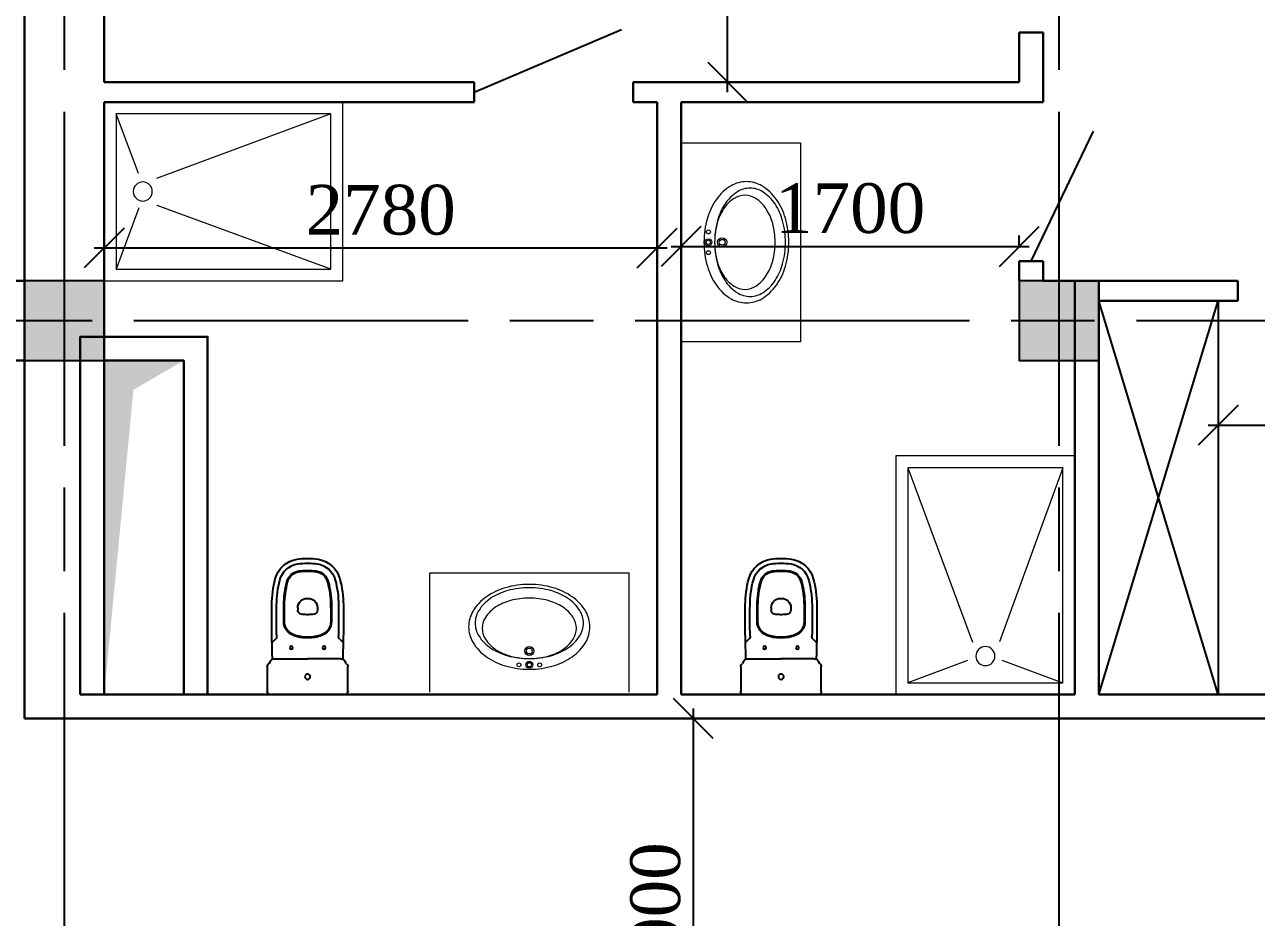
# Model space of a CAD drawing. Header units: inches. Extents: x 2870606 to 3671143, y -733551 to -473558.
# Drawn here: x 3539744 to 3545936, y -509423 to -504934 of the extents above; entities that cross this region are included whole.
import ezdxf

# ---------------------------------------------------------------- set-up
doc = ezdxf.new("R2010")
doc.units = ezdxf.units.IN
doc.header["$MEASUREMENT"] = 0
doc.linetypes.add('ACAD_ISO08W100', pattern=[36, 24, -3, 6, -3])
doc.layers.add('_0', color=7, linetype='Continuous', lineweight=25)
doc.layers.add('SANFURN', color=140, linetype='Continuous')
doc.styles.add('J~stule', font='dutch.ttf')
doc.dimstyles.new('J~style', dxfattribs={"dimscale": 100, "dimtxt": 2.5, "dimasz": 2, "dimexe": 0.55, "dimexo": 0.725, "dimtad": 1, "dimdec": 0, "dimdsep": 46, "dimtxsty": 'J~stule', "dimblk": 'OBLIQUE', "dimcen": 2, "dimdle": 0.5, "dimadec": 0, "dimazin": 0, "dimtfac": 1, "dimtdec": 0, "dimtmove": 0, "dimatfit": 3, "dimfxl": 1, "dimarcsym": 0})

# ---------------------------------------------------------------- blocks, each defined once
blk = doc.blocks.new('uouyotyolt')
at = {"layer": 'SANFURN', "lineweight": 15}
for p, q in [((2860162.5, 280610.8), (2860049, 280918.8)), ((2861129, 280918.8), (2860255.1, 280599.2)), ((2861129, 280138.8), (2860252.6, 280464.1)), ((2860160.6, 280439.1), (2860049, 280138.8))]:
    blk.add_line(p, q, dxfattribs=at)
for points in [[(2859989, 280078.8), (2859989, 280978.8), (2861189, 280978.8), (2861189, 280078.8)], [(2860049, 280138.8), (2860049, 280918.8), (2861129, 280918.8), (2861129, 280138.8)]]:
    blk.add_lwpolyline(points, close=True, dxfattribs=at)
blk.add_circle((2860182.8, 280528.8), 48, dxfattribs=at)
blk = doc.blocks.new('cu')
at = {"layer": '_0'}
for p, q in [((0, 0), (0, 186.3)), ((18.2, 200), (141, 200)), ((180, 164), (180, 0)), ((279, 158.9), (261.5, 176.4)), ((0, -2.5), (0, 0)), ((180, -2.5), (180, 0)), ((437, 47), (424.3, 47)), ((0, -5), (0, -2.5)), ((0, -191.3), (0, -5)), ((180, -2.5), (180, -5)), ((180, -169), (180, -5)), ((437, -52), (424.3, -52)), ((279, -163.9), (261.5, -181.4)), ((141, -205), (18.2, -205))]:
    blk.add_line(p, q, dxfattribs=at)
for centre, radius in [((236, 80), 7.5), ((90.2, -2.5), 13.5), ((90.2, -2.5), 13.5), ((236, -85), 7.5)]:
    blk.add_circle(centre, radius, dxfattribs=at)
for centre, radius, start, end in [((8, 186.3), 8, 155.21151, 180.00003), ((18.2, 180), 20, 90, 150.98314), ((141, 181), 19, 34.93724, 90), ((164.8, 197.6), 10, 214.93724, 253.78478), ((155, 164), 25, 23.37762, 73.78478), ((383, -5322.3), 5500, 89.29054, 92.13617), ((155, 164), 25, 360, 23.37762), ((293.1, 173), 20, 225, 270.93637), ((383, -5322.3), 5476, 89.29054, 90.93637), ((444.2, -372.6), 526, 75.46051, 89.29054), ((444.2, -372.6), 550, 75.46051, 89.29054), ((548.7, 30), 110, 8.81618, 75.46052), ((548.7, 30), 134, 8.81618, 75.46052), ((485, 0), 200, 160.01601, 180), ((485, 0), 196, 160.01601, 180), ((367.5, 42.7), 75, 90.1648, 160.01601), ((367.5, 42.7), 71, 90.1648, 160.01601), ((383, -5322.3), 5440, 89.29054, 90.1648), ((383, -5322.3), 5436, 89.29054, 90.1648), ((444.2, -372.6), 490, 75.46051, 89.29054), ((444.2, -372.6), 486, 75.46051, 89.29054), ((548.7, 30), 70, 8.81618, 75.46052), ((548.7, 30), 74, 8.81618, 75.46052), ((485, 0), 200, 180, 180.71622), ((485, 0), 196, 180, 180.73083), ((582, 0), 180, 170.28485, 180), ((424.3, 27), 20, 90, 170.28485), ((437, 0), 47, 0, 90), ((437, 0), 47, 356.95091, 0), ((355, 0), 266, 0, 8.81618), ((355, 0), 266, 359.4615, 0), ((355, 0), 270, 0, 8.81618), ((355, 0), 270, 359.46948, 0), ((355, 0), 306, 0, 8.81618), ((355, 0), 306, 359.53189, 0), ((355, 0), 330, 0, 8.81618), ((485, -5), 200, 179.28378, 180), ((485, -5), 200, 180, 199.98399), ((485, -5), 196, 179.26917, 180), ((485, -5), 196, 180, 199.98399), ((582, 0), 180, 180, 180.7958), ((582, -5), 180, 179.2042, 180), ((582, -5), 180, 180, 189.71515), ((424.3, -32), 20, 189.71515, 270), ((437, -5), 47, 270, 0), ((437, -5), 47, 0, 3.04909), ((548.7, -35), 70, 284.53948, 351.18382), ((548.7, -35), 74, 284.53948, 351.18382), ((548.7, -35), 110, 284.53948, 351.18382), ((548.7, -35), 134, 284.53948, 351.18382), ((355, -5), 266, 351.18382, 0), ((355, -5), 266, 0, 0.5385), ((355, -5), 270, 351.18382, 0), ((355, -5), 270, 0, 0.53052), ((355, -5), 306, 351.18382, 0), ((355, -5), 306, 0, 0.46811), ((355, -5), 330, 351.18382, 0), ((355, 0), 330, 359.56594, 0), ((355, -5), 330, 0, 0.43406), ((367.5, -47.7), 75, 199.98399, 269.8352), ((367.5, -47.7), 71, 199.98399, 269.8352), ((383, 5317.3), 5436, 269.8352, 270.70946), ((383, 5317.3), 5440, 269.8352, 270.70946), ((444.2, 367.6), 486, 270.70946, 284.53949), ((444.2, 367.6), 490, 270.70946, 284.53949), ((155, -169), 25, 286.21522, 336.62238), ((155, -169), 25, 336.62238, 0), ((383, 5317.3), 5500, 267.86383, 270.70946), ((293.1, -178), 20, 89.06363, 135), ((383, 5317.3), 5476, 269.06363, 270.70946), ((444.2, 367.6), 526, 270.70946, 284.53949), ((444.2, 367.6), 550, 270.70946, 284.53949), ((8, -191.3), 8, 179.99997, 204.78849), ((18.2, -185), 20, 209.01686, 270), ((141, -186), 19, 270, 325.06276), ((164.8, -202.6), 10, 106.21522, 145.06276)]:
    blk.add_arc(centre, radius, start, end, dxfattribs=at)
blk = doc.blocks.new('ITYIR6')
at = {"lineweight": 13, "elevation": -58.9}
blk.add_lwpolyline([(2899772.1, 225462.1), (2899772.1, 224862.1), (2898772.1, 224862.1), (2898772.1, 225462.1)], dxfattribs=at)
at = {"lineweight": 13}
for centre, radius in [((2899219.9, 225324.7, -58.9), 9.72), ((2899272.1, 225324.7, -58.9), 17.3), ((2899272.1, 225324.7, -58.9), 10.5), ((2899324.1, 225324.7, -58.9), 9.72), ((2899272.1, 225255.3, -58.9), 23.1), ((2899272.1, 225255.3, -58.9), 14.7)]:
    blk.add_circle(centre, radius, dxfattribs=at)
for centre, radius, start, end in [((2899272.1, 224912.8, -58.9), 434.2, 90, 106.16225), ((2899272.1, 224912.8, -58.9), 434.2, 73.83775, 90), ((2899192.5, 225090.2, -58.9), 237.1, 124.97931, 149.37391), ((2899240.6, 225021.4, -58.9), 321.1, 106.16225, 124.97931), ((2899240.4, 224994.9, -58.9), 294.2, 105.14659, 123.16508), ((2899243.9, 225032.2, -58.9), 257.5, 104.90006, 122.71568), ((2899272.1, 224878, -58.9), 415.4, 90, 105.14659), ((2899272.1, 224926.1, -58.9), 367.3, 90, 104.90006), ((2899272.1, 224926.1, -58.9), 367.3, 75.09994, 90), ((2899272.1, 224878, -58.9), 415.4, 74.85341, 90), ((2899300.3, 225032.2, -58.9), 257.5, 57.28432, 75.09994), ((2899303.7, 224994.9, -58.9), 294.2, 56.83492, 74.85341), ((2899303.6, 225021.4, -58.9), 321.1, 55.02069, 73.83775), ((2899351.7, 225090.2, -58.9), 237.1, 30.62609, 55.02069), ((2899119, 225133.7, -58.9), 151.8, 149.37391, 180), ((2899192.1, 225068.8, -58.9), 205.9, 123.16508, 147.63235), ((2899200.8, 225099.1, -58.9), 177.9, 122.71568, 147.18544), ((2899343.3, 225099.1, -58.9), 177.9, 32.81456, 57.28432), ((2899352, 225068.8, -58.9), 205.9, 32.36765, 56.83492), ((2899425.1, 225133.7, -58.9), 151.8, 0, 30.62609), ((2899118.7, 225115.4, -58.9), 119, 147.63235, 180), ((2899135.5, 225141.3, -58.9), 100.1, 147.18544, 180), ((2899408.7, 225141.3, -58.9), 100.1, 0, 32.81456), ((2899425.4, 225115.4, -58.9), 119, 0, 32.36765), ((2899119, 225133.7, -58.9), 151.8, 180, 210.62609), ((2899118.7, 225115.4, -58.9), 119, 180, 212.36765), ((2899135.5, 225141.3, -58.9), 100.1, 180, 212.81456), ((2899200.8, 225183.4, -58.9), 177.9, 212.81456, 237.28432), ((2899343.3, 225183.4, -58.9), 177.9, 302.71568, 327.18544), ((2899408.7, 225141.3, -58.9), 100.1, 327.18544, 0), ((2899425.4, 225115.4, -58.9), 119, 327.63235, 0), ((2899425.1, 225133.7, -58.9), 151.8, 329.37391, 0), ((2899192.5, 225177.2, -58.9), 237.1, 210.62609, 235.02069), ((2899192.1, 225161.9, -58.9), 205.9, 212.36765, 236.83492), ((2899243.9, 225250.4, -58.9), 257.5, 237.28432, 255.09994), ((2899300.3, 225250.4, -58.9), 257.5, 284.90006, 302.71568), ((2899352, 225161.9, -58.9), 205.9, 303.16508, 327.63235), ((2899351.7, 225177.2, -58.9), 237.1, 304.97931, 329.37391), ((2899240.6, 225246, -58.9), 321.1, 235.02069, 253.83775), ((2899240.4, 225235.8, -58.9), 294.2, 236.83492, 254.85341), ((2899272.1, 225356.5, -58.9), 367.3, 255.09994, 270), ((2899272.1, 225356.5, -58.9), 367.3, 270, 284.90006), ((2899303.7, 225235.8, -58.9), 294.2, 285.14659, 303.16508), ((2899303.6, 225246, -58.9), 321.1, 286.16225, 304.97931), ((2899272.1, 225354.6, -58.9), 434.2, 253.83775, 270), ((2899272.1, 225352.7, -58.9), 415.4, 254.85341, 270), ((2899272.1, 225352.7, -58.9), 415.4, 270, 285.14659), ((2899272.1, 225354.6, -58.9), 434.2, 270, 286.16225)]:
    blk.add_arc(centre, radius, start, end, dxfattribs=at)
blk = doc.blocks.new('_Oblique')
at = {"color": 0, "linetype": 'ByBlock', "lineweight": -2}
blk.add_line((-0.5, -0.5), (0.5, 0.5), dxfattribs=at)
blk = doc.blocks.new('*D814')
at = {"color": 0, "lineweight": -2, "transparency": 16777216}
for p, q in [((3540143.7, -505730.1), (3540143.7, -506111.8)), ((3542923.7, -505730.1), (3542923.7, -506111.8)), ((3540093.7, -506056.8), (3542973.7, -506056.8))]:
    blk.add_line(p, q, dxfattribs=at)
at = {"layer": 'Defpoints', "color": 0, "lineweight": 35, "transparency": 16777216}
for p in [(3540143.7, -505657.6), (3542923.7, -505657.6), (3542923.7, -506056.8)]:
    blk.add_point(p, dxfattribs=at)
at = {"color": 0, "lineweight": -2, "transparency": 16777216, "xscale": 200, "yscale": 200, "zscale": 200, "rotation": 180}
blk.add_blockref('_Oblique', (3540143.7, -506056.8), dxfattribs=at)
at = {"color": 0, "lineweight": -2, "transparency": 16777216, "xscale": 200, "yscale": 200, "zscale": 200}
blk.add_blockref('_Oblique', (3542923.7, -506056.8), dxfattribs=at)
at = {"color": 0, "transparency": 16777216, "insert": (3541533.7, -505866.6), "char_height": 250, "attachment_point": 5, "style": 'J~stule'}
blk.add_mtext('2780', dxfattribs=at)
blk = doc.blocks.new('*D815')
at = {"color": 0, "lineweight": -2, "transparency": 16777216}
for p, q in [((3543043.7, -505730.1), (3543043.7, -506104.6)), ((3544743.7, -506050.6), (3544743.7, -505994.6)), ((3542993.7, -506049.6), (3544793.7, -506049.6))]:
    blk.add_line(p, q, dxfattribs=at)
at = {"layer": 'Defpoints', "color": 0, "lineweight": 35, "transparency": 16777216}
for p in [(3543043.7, -505657.6), (3544743.7, -506049.6), (3544743.7, -506123.1)]:
    blk.add_point(p, dxfattribs=at)
at = {"color": 0, "lineweight": -2, "transparency": 16777216, "xscale": 200, "yscale": 200, "zscale": 200, "rotation": 180}
blk.add_blockref('_Oblique', (3543043.7, -506049.6), dxfattribs=at)
at = {"color": 0, "lineweight": -2, "transparency": 16777216, "xscale": 200, "yscale": 200, "zscale": 200}
blk.add_blockref('_Oblique', (3544743.7, -506049.6), dxfattribs=at)
at = {"color": 0, "transparency": 16777216, "insert": (3543893.7, -505858.7), "char_height": 250, "attachment_point": 5, "style": 'J~stule'}
blk.add_mtext('1700', dxfattribs=at)
blk = doc.blocks.new('*D817')
at = {"color": 0, "lineweight": -2, "transparency": 16777216}
for p, q in [((3543946.4, -500623.1), (3543222.7, -500623.1)), ((3543277.7, -505273.2), (3543277.7, -500573.1)), ((3543841.2, -505223.2), (3543222.7, -505223.2))]:
    blk.add_line(p, q, dxfattribs=at)
at = {"layer": 'Defpoints', "color": 0, "lineweight": 35, "transparency": 16777216}
for p in [(3543277.7, -500623.1), (3544018.9, -500623.1), (3543913.7, -505223.2)]:
    blk.add_point(p, dxfattribs=at)
at = {"color": 0, "lineweight": -2, "transparency": 16777216, "xscale": 200, "yscale": 200, "zscale": 200}
for p, rotation in [((3543277.7, -500623.1), 90), ((3543277.7, -505223.2), 270)]:
    blk.add_blockref('_Oblique', p, dxfattribs=dict(at, rotation=rotation))
at = {"color": 0, "transparency": 16777216, "insert": (3543087.6, -502923.2), "char_height": 250, "attachment_point": 5, "rotation": 90, "style": 'J~stule'}
blk.add_mtext('4600', dxfattribs=at)
blk = doc.blocks.new('*D840')
at = {"color": 0, "lineweight": -2, "transparency": 16777216}
for p, q in [((3545743.7, -506885), (3545743.7, -507003)), ((3549743.7, -506885), (3549743.7, -507003)), ((3545693.7, -506948), (3549793.7, -506948))]:
    blk.add_line(p, q, dxfattribs=at)
at = {"layer": 'Defpoints', "color": 0, "lineweight": 35, "transparency": 16777216}
for p in [(3545743.7, -506812.5, -14.6), (3549743.7, -506812.5), (3549743.7, -506948)]:
    blk.add_point(p, dxfattribs=at)
at = {"color": 0, "lineweight": -2, "transparency": 16777216, "xscale": 200, "yscale": 200, "zscale": 200, "rotation": 180}
blk.add_blockref('_Oblique', (3545743.7, -506948), dxfattribs=at)
at = {"color": 0, "lineweight": -2, "transparency": 16777216, "xscale": 200, "yscale": 200, "zscale": 200}
blk.add_blockref('_Oblique', (3549743.7, -506948), dxfattribs=at)
at = {"color": 0, "transparency": 16777216, "insert": (3547743.7, -506758), "char_height": 250, "attachment_point": 5, "style": 'J~stule'}
blk.add_mtext('4000', dxfattribs=at)
blk = doc.blocks.new('*D856')
at = {"color": 0, "lineweight": -2, "transparency": 16777216}
for p, q in [((3543105.6, -510473.1), (3543105.6, -508373.1)), ((3542751.8, -508423.1), (3543160.6, -508423.1)), ((3542751.8, -510423.1), (3543160.6, -510423.1))]:
    blk.add_line(p, q, dxfattribs=at)
at = {"layer": 'Defpoints', "color": 0, "lineweight": 35, "transparency": 16777216}
for p in [(3542679.3, -508423.1), (3543105.6, -508423.1), (3542679.3, -510423.1)]:
    blk.add_point(p, dxfattribs=at)
at = {"color": 0, "lineweight": -2, "transparency": 16777216, "xscale": 200, "yscale": 200, "zscale": 200}
for p, rotation in [((3543105.6, -508423.1), 90), ((3543105.6, -510423.1), 270)]:
    blk.add_blockref('_Oblique', p, dxfattribs=dict(at, rotation=rotation))
at = {"color": 0, "transparency": 16777216, "insert": (3542915.6, -509423.1), "char_height": 250, "attachment_point": 5, "rotation": 90, "style": 'J~stule'}
blk.add_mtext('2000', dxfattribs=at)

msp = doc.modelspace()

# ---------------------------------------------------------------- hatches: boundary and pattern name
h = msp.add_hatch(color=256)
h.dxf.hatch_style = 1
h.paths.add_polyline_path([(3540143.68, -506623.13), (3540143.68, -506223.13), (3539743.68, -506223.13), (3539743.68, -506623.13)])
h = msp.add_hatch(color=256)
h.dxf.hatch_style = 1
h.paths.add_polyline_path([(3545143.68, -506623.13), (3545143.68, -506223.13), (3544743.68, -506223.13), (3544743.68, -506623.13)])

# ---------------------------------------------------------------- linework, layer by layer
at = {"color": 252, "linetype": 'ACAD_ISO08W100', "ltscale": 70}
for p, q in [((3539943.68, -524692.02), (3539943.68, -496403.85)), ((3544943.68, -524692.02), (3544943.68, -496403.85)), ((3587332.87, -506423.13), (3525281.82, -506423.13))]:
    msp.add_line(p, q, dxfattribs=at)
at = {"lineweight": 30}
for p, q in [((3539743.68, -500223.13), (3539743.68, -508423.13)), ((3540143.68, -500623.13), (3540143.68, -505223.17)), ((3544743.68, -504973.17), (3544743.68, -505223.17)), ((3544863.68, -504973.17), (3544743.68, -504973.17)), ((3544863.68, -504973.17), (3544863.68, -505323.17)), ((3542003.68, -505223.17), (3540143.68, -505223.17)), ((3542003.68, -505323.17), (3542003.68, -505223.17)), ((3544743.68, -505223.17), (3542803.68, -505223.17)), ((3542803.68, -505323.17), (3542803.68, -505223.17)), ((3540143.68, -505323.13), (3540143.68, -508303.13)), ((3542003.68, -505323.17), (3540143.68, -505323.17)), ((3542923.68, -505323.17), (3542803.68, -505323.17)), ((3542923.68, -505323.17), (3542923.68, -508303.13)), ((3543043.68, -505323.17), (3543043.68, -508303.13)), ((3544863.68, -505323.17), (3543043.68, -505323.17)), ((3544743.68, -506123.13), (3544863.68, -506123.13)), ((3544743.68, -506123.13), (3544743.68, -506223.13)), ((3544863.68, -506123.13), (3544863.68, -506223.13)), ((3539743.68, -506223.13), (3539343.68, -506223.13)), ((3544863.68, -506223.13), (3545843.32, -506223.13)), ((3545023.68, -506223.13), (3545023.68, -508303.13)), ((3545143.68, -506223.13), (3545143.68, -508303.13)), ((3545843.32, -506323.13), (3545843.32, -506223.13)), ((3545143.68, -506323.13), (3545843.32, -506323.13)), ((3539743.68, -506623.13), (3539343.68, -506623.13)), ((3540663.68, -508303.13), (3542923.68, -508303.13)), ((3543043.68, -508303.13), (3545023.68, -508303.13)), ((3545143.68, -508303.13), (3546143.68, -508303.13)), ((3539743.68, -508423.13), (3546143.68, -508423.13))]:
    msp.add_line(p, q, dxfattribs=at)
at = {"color": 0}
for p, q in [((3542003.68, -505273.17), (3542743.7, -504958.17)), ((3544803.68, -506123.13), (3545116.69, -505469.53))]:
    msp.add_line(p, q, dxfattribs=at)
for q in [(3545143.68, -506323.13), (3545743.68, -508303.13, -58.88)]:
    msp.add_line((3545743.68, -506323.13), q)
for points in [[(3539743.68, -506223.13), (3539743.68, -506623.13), (3540143.68, -506623.13), (3540143.68, -506223.13)], [(3544743.68, -506223.13), (3544743.68, -506623.13), (3545143.68, -506623.13), (3545143.68, -506223.13)]]:
    msp.add_lwpolyline(points, close=True)
msp.add_lwpolyline([(3545743.68, -508303.13), (3545143.68, -506323.13)])
at = {"elevation": -58.88}
msp.add_lwpolyline([(3545143.68, -508303.13), (3545743.68, -506323.13)], dxfattribs=at)
at = {"lineweight": 30}
for points in [[(3540023.68, -508303.13), (3540023.68, -506503.13), (3540663.68, -506503.13), (3540663.68, -508303.13)], [(3540543.68, -508303.13), (3540543.68, -506623.13), (3540143.68, -506623.13), (3540143.68, -508303.13)]]:
    msp.add_lwpolyline(points, close=True, dxfattribs=at)
msp.add_solid([(3540143.68, -508303.13), (3540143.68, -506623.13), (3540290.76, -506770.21), (3540543.68, -506623.13)])

# ---------------------------------------------------------------- block references
at = {"color": 1, "xscale": -1}
for p, rotation in [((680154.7, -225244.3), 180), ((3264044.86, -3368292.12), 270)]:
    msp.add_blockref('uouyotyolt', p, dxfattribs=dict(at, rotation=rotation))
at = {"color": 1}
for p, rotation in [((3768505.82, -3405300.52, 58.88), 90.00000000000001), ((6441552.67, -282828.36, 58.88), 180)]:
    msp.add_blockref('ITYIR6', p, dxfattribs=dict(at, rotation=rotation))
at = {"xscale": -1, "rotation": 270.0000013607017}
for p in [(3541168.68, -508303.13), (3543548.68, -508303.13)]:
    msp.add_blockref('cu', p, dxfattribs=at)

# ---------------------------------------------------------------- dimensions: what is measured, and where the dimension line sits
for base, p1, p2, picture, middle in [((3543277.66, -500623.13), (3543913.68, -505223.17), (3544018.89, -500623.13), '*D817', (3543087.65, -502923.15)), ((3543105.63, -508423.13), (3542679.33, -510423.13), (3542679.33, -508423.13), '*D856', (3542915.61, -509423.13))]:
    dim = msp.add_linear_dim(base=base, p1=p1, p2=p2, angle=90, dimstyle='J~style', override={"dimdec": 1, "dimtdec": 1})
    dim.commit()
    dim.dimension.update_dxf_attribs({"geometry": picture, "text_midpoint": middle})
for base, p1, p2, picture, middle in [((3542923.68, -506056.75), (3540143.68, -505657.64), (3542923.68, -505657.64), '*D814', (3541533.68, -505866.57)), ((3544743.68, -506049.61), (3543043.68, -505657.63), (3544743.68, -506123.13), '*D815', (3543893.68, -505858.73)), ((3549743.68, -506948.02), (3545743.68, -506812.46, -14.55), (3549743.68, -506812.46), '*D840', (3547743.68, -506758.01))]:
    dim = msp.add_linear_dim(base=base, p1=p1, p2=p2, dimstyle='J~style', override={"dimdec": 1, "dimtdec": 1})
    dim.commit()
    dim.dimension.update_dxf_attribs({"geometry": picture, "text_midpoint": middle})

doc.saveas('drawing.dxf')
